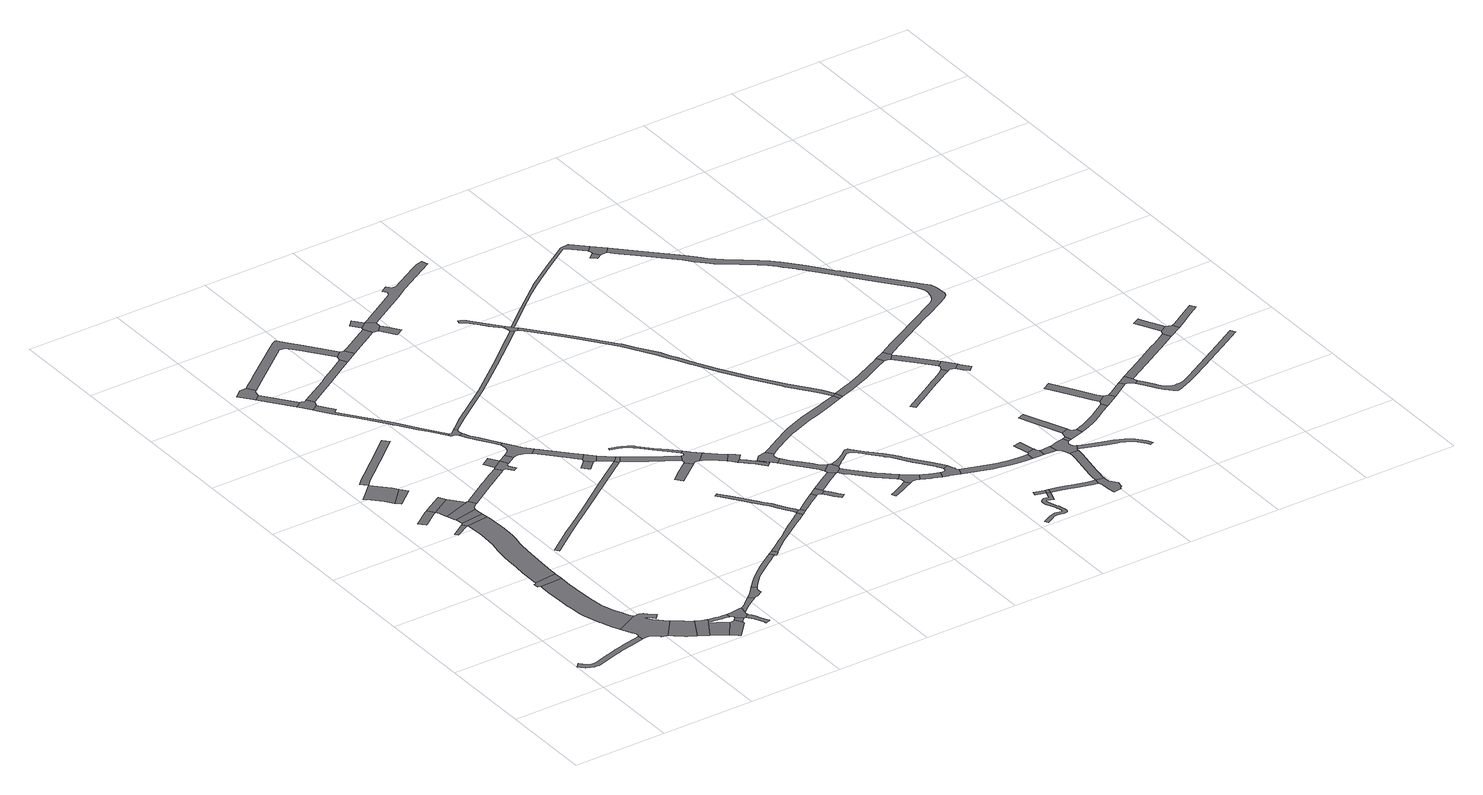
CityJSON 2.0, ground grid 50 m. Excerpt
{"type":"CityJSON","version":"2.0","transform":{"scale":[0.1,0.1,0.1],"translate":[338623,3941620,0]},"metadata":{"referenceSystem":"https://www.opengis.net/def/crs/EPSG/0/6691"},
"CityObjects":{
"road1":{"type":"Road","attributes":{"RoadStructureAttribute.sectionType":"1"},"geometry":[{"type":"MultiSurface","lod":"1","boundaries":[[[0,1,2,3,4,5,6,7,8,9,10,11,12,13,14,15,16,17,18,19,20,21,22,23,24,25,26,27,28,29,30]]]}]},
"road2":{"type":"Road","attributes":{"function":"3","RoadStructureAttribute.sectionType":"1"},"geometry":[{"type":"MultiSurface","lod":"1","boundaries":[[[31,32,33,34,35,36,37,38,39,40,41,42,43,44,45,46,47,48,49,50,51,52,53,54,55,56,57,58,59,60,61,62,63,64,65,66,67,68,69]]]}]},
"road3":{"type":"Road","geometry":[{"type":"MultiSurface","lod":"1","boundaries":[[[70,71,72,73,74,75,76,77,78,79,80,81,82,83,84,85,86,87,88,89,90,91,92,93,52,51,94,95,96,97,98,99,100,30,29,101,102,103,104,105,106,107,108,109,110,111]]]}]},
"road4":{"type":"Road","geometry":[{"type":"MultiSurface","lod":"1","boundaries":[[[112,113,114,115,116,117,118,119,120,121,31,69]]]}]},
"road5":{"type":"Road","attributes":{"function":"3","RoadStructureAttribute.sectionType":"1"},"geometry":[{"type":"MultiSurface","lod":"1","boundaries":[[[122,123,124,125,73,72,126,127,128,129,130,131]]]}]},
"road6":{"type":"Road","attributes":{"RoadStructureAttribute.sectionType":"1"},"geometry":[{"type":"MultiSurface","lod":"1","boundaries":[[[132,133,134,135,136,137,138]]]}]},
"road7":{"type":"Road","geometry":[{"type":"MultiSurface","lod":"1","boundaries":[[[139,140,141,142]]]}]},
"road8":{"type":"Road","attributes":{"function":"3","RoadStructureAttribute.sectionType":"1"},"geometry":[{"type":"MultiSurface","lod":"1","boundaries":[[[112,143,144,145,146,147,148,149,150,151,152,153,154,155,156,157,158,159,160,161,162,163,164,165,166,167,168,169,170,171,172,173,174,113]]]}]},
"road9":{"type":"Road","attributes":{"function":"3","RoadStructureAttribute.sectionType":"1"},"geometry":[{"type":"MultiSurface","lod":"1","boundaries":[[[175,176,177,178,179,180,181,182]]]}]},
"road10":{"type":"Road","geometry":[{"type":"MultiSurface","lod":"1","boundaries":[[[183,184,185,131,130,186,187,188,189,190]]]}]},
"road11":{"type":"Road","geometry":[{"type":"MultiSurface","lod":"1","boundaries":[[[178,191,192,179]]]}]},
"road12":{"type":"Road","attributes":{"function":"3","RoadStructureAttribute.sectionType":"1"},"geometry":[{"type":"MultiSurface","lod":"1","boundaries":[[[193,194,195,196,188,187,197,198,199,200,201]]]}]},
"road13":{"type":"Road","geometry":[{"type":"MultiSurface","lod":"1","boundaries":[[[202,203,132,138,204]]]}]},
"road14":{"type":"Road","geometry":[{"type":"MultiSurface","lod":"1","boundaries":[[[158,157,205,206,207,139,142]]]}]},
"road15":{"type":"Road","attributes":{"function":"3","RoadStructureAttribute.sectionType":"1"},"geometry":[{"type":"MultiSurface","lod":"1","boundaries":[[[208,206,205,209,210,211]]]}]},
"road16":{"type":"Road","geometry":[{"type":"MultiSurface","lod":"1","boundaries":[[[212,213,214,215,216,217,201,200,218,219,220,221,222,223]]]}]},
"road17":{"type":"Road","attributes":{"function":"3","RoadStructureAttribute.sectionType":"1"},"geometry":[{"type":"MultiSurface","lod":"1","boundaries":[[[224,225,226,227,228,204,138]]]}]},
"road18":{"type":"Road","attributes":{"RoadStructureAttribute.sectionType":"1"},"geometry":[{"type":"MultiSurface","lod":"1","boundaries":[[[229,230,231,232,233,234,190,189,235,236,237,238,239,240,241,242]]]}]},
"road19":{"type":"Road","geometry":[{"type":"MultiSurface","lod":"1","boundaries":[[[243,227,226,244,211,210,245,246,247,248,249]]]}]},
"road20":{"type":"Road","attributes":{"RoadStructureAttribute.sectionType":"1"},"geometry":[{"type":"MultiSurface","lod":"1","boundaries":[[[250,251,252,253,254,255,256,212,223]]]}]},
"road21":{"type":"Road","attributes":{"RoadStructureAttribute.sectionType":"1"},"geometry":[{"type":"MultiSurface","lod":"1","boundaries":[[[182,257,258,259,260,261,262,263,264,265,266,267]]]}]},
"road22":{"type":"Road","geometry":[{"type":"MultiSurface","lod":"1","boundaries":[[[268,269,270,271,229,242,272,273,253,252,274,275,276,277,278,279,280]]]}]},
"road23":{"type":"Road","attributes":{"RoadStructureAttribute.sectionType":"1"},"geometry":[{"type":"MultiSurface","lod":"1","boundaries":[[[281,282,283,284,285,286,276,275,287,288,289,290,291,292,293,294,295,296]]]}]},
"road24":{"type":"Road","geometry":[{"type":"MultiSurface","lod":"1","boundaries":[[[297,298,299,300,301,302,303,304]]]}]},
"road25":{"type":"Road","attributes":{"RoadStructureAttribute.sectionType":"1"},"geometry":[{"type":"MultiSurface","lod":"1","boundaries":[[[279,305,306,307,308,309,310,311,312,313,280]]]}]},
"road26":{"type":"Road","attributes":{"RoadStructureAttribute.sectionType":"1"},"geometry":[{"type":"MultiSurface","lod":"1","boundaries":[[[298,314,315,299]]]}]},
"road27":{"type":"Road","attributes":{"RoadStructureAttribute.sectionType":"1"},"geometry":[{"type":"MultiSurface","lod":"1","boundaries":[[[248,316,317,318,319,320,321,322,323,324,325,249]]]}]},
"road28":{"type":"Road","geometry":[{"type":"MultiSurface","lod":"1","boundaries":[[[326,327,328,329,330,331,332,315,314]]]}]},
"road29":{"type":"Road","geometry":[{"type":"MultiSurface","lod":"1","boundaries":[[[333,334,335,336,337,338,339,340,341,342,343,344,345,309,308]]]}]},
"road30":{"type":"Road","attributes":{"RoadStructureAttribute.sectionType":"1"},"geometry":[{"type":"MultiSurface","lod":"1","boundaries":[[[346,347,348,349,350,351,352,353,354,355,356,328,327,357,358,359,360,361,362,363,364,365,366]]]}]},
"road31":{"type":"Road","attributes":{"RoadStructureAttribute.sectionType":"1"},"geometry":[{"type":"MultiSurface","lod":"1","boundaries":[[[367,368,369,370,371,372,373,374,375,376,377,378]]]}]},
"road32":{"type":"Road","geometry":[{"type":"MultiSurface","lod":"1","boundaries":[[[379,380,381,382,383]]]}]},
"road33":{"type":"Road","geometry":[{"type":"MultiSurface","lod":"1","boundaries":[[[320,384,385,386,387,388,389,390,391,383,382,392,321]]]}]},
"road34":{"type":"Road","attributes":{"RoadStructureAttribute.sectionType":"1"},"geometry":[{"type":"MultiSurface","lod":"1","boundaries":[[[341,393,394,395,396,397,398,399,400,401,402,403,404,405,406,407,408,409,410,342]]]}]},
"road35":{"type":"Road","attributes":{"RoadStructureAttribute.sectionType":"1"},"geometry":[{"type":"MultiSurface","lod":"1","boundaries":[[[411,383,391,412,413]]]}]},
"road36":{"type":"Road","attributes":{"RoadStructureAttribute.sectionType":"1"},"geometry":[{"type":"MultiSurface","lod":"1","boundaries":[[[414,415,416,417,418,419,420,421,330,329]]]}]},
"road37":{"type":"Road","attributes":{"RoadStructureAttribute.sectionType":"1"},"geometry":[{"type":"MultiSurface","lod":"1","boundaries":[[[422,423,424,425,426,427,428,429,430,431,432,433,434,435,436,437,438,439,440,441,302,301]]]}]},
"road38":{"type":"Road","geometry":[{"type":"MultiSurface","lod":"1","boundaries":[[[442,443,444,445,446,447,448,449,450,451,452,453,346,366]]]}]},
"road39":{"type":"Road","attributes":{"RoadStructureAttribute.sectionType":"1"},"geometry":[{"type":"MultiSurface","lod":"1","boundaries":[[[454,455,456,457,458,459,460,461,462,463,464,447,446]]]}]},
"road40":{"type":"Road","geometry":[{"type":"MultiSurface","lod":"1","boundaries":[[[465,466,467,468,459,458,469,470,471,472,473,413,412,474,475,476,477,478,479,480]]]}]},
"road41":{"type":"Road","geometry":[{"type":"MultiSurface","lod":"1","boundaries":[[[400,481,482,483,484,485,486,487,488,489,401]]]}]},
"road42":{"type":"Road","attributes":{"RoadStructureAttribute.sectionType":"1"},"geometry":[{"type":"MultiSurface","lod":"1","boundaries":[[[490,491,492,493,494,495,496,497,465,480]]]}]},
"road43":{"type":"Road","geometry":[{"type":"MultiSurface","lod":"1","boundaries":[[[498,499,500,501,502]]]}]},
"road44":{"type":"Road","geometry":[{"type":"MultiSurface","lod":"1","boundaries":[[[503,430,429,418,417,504,505]]]}]},
"road45":{"type":"Road","geometry":[{"type":"MultiSurface","lod":"1","boundaries":[[[501,506,507,508,509,494,493,510,502]]]}]},
"road46":{"type":"Road","attributes":{"RoadStructureAttribute.sectionType":"1"},"geometry":[{"type":"MultiSurface","lod":"1","boundaries":[[[509,508,367,511]]]}]},
"road47":{"type":"Road","attributes":{"RoadStructureAttribute.sectionType":"1"},"geometry":[{"type":"MultiSurface","lod":"1","boundaries":[[[512,513,514,515,516,517,518,519,520,488,487,521,522,523,524,525,526,527,528,529,530]]]}]},
"road48":{"type":"Road","geometry":[{"type":"MultiSurface","lod":"1","boundaries":[[[511,367,378,531,532]]]}]},
"road49":{"type":"Road","attributes":{"RoadStructureAttribute.sectionType":"1"},"geometry":[{"type":"MultiSurface","lod":"1","boundaries":[[[533,534,505,504,535,536]]]}]},
"road50":{"type":"Road","attributes":{"RoadStructureAttribute.sectionType":"1"},"geometry":[{"type":"MultiSurface","lod":"1","boundaries":[[[531,537,538,539,540,541,542,543,544,545,532]]]}]},
"road51":{"type":"Road","attributes":{"RoadStructureAttribute.sectionType":"1"},"geometry":[{"type":"MultiSurface","lod":"1","boundaries":[[[546,547,548,549,550,551,552,553,554,555,556,557,558,559,560,561,562,563,564,565]]]}]},
"road52":{"type":"Road","attributes":{"RoadStructureAttribute.sectionType":"1"},"geometry":[{"type":"MultiSurface","lod":"1","boundaries":[[[566,567,568,569,570,571]]]}]},
"road53":{"type":"Road","attributes":{"RoadStructureAttribute.sectionType":"1"},"geometry":[{"type":"MultiSurface","lod":"1","boundaries":[[[572,573,574,575,576,577,578,579,580,581,582,583,584,585,586,587,588,589,590]]]}]},
"road54":{"type":"Road","attributes":{"RoadStructureAttribute.sectionType":"1"},"geometry":[{"type":"MultiSurface","lod":"1","boundaries":[[[591,592,593,594,595,596,597,598,599,600,601,602,603,604,605,606,607,608,609,451,450]]]}]},
"road55":{"type":"Road","geometry":[{"type":"MultiSurface","lod":"1","boundaries":[[[564,610,530,529,611,612,613,565]]]}]},
"road56":{"type":"Road","geometry":[{"type":"MultiSurface","lod":"1","boundaries":[[[614,615,616,617]]]}]},
"road57":{"type":"Road","geometry":[{"type":"MultiSurface","lod":"1","boundaries":[[[618,619,620,614,617,533,536]]]}]},
"road58":{"type":"Road","geometry":[{"type":"MultiSurface","lod":"1","boundaries":[[[618,621,622,623,624,625,619]]]}]},
"road59":{"type":"Road","geometry":[{"type":"MultiSurface","lod":"1","boundaries":[[[626,627,628,542,541,629,630,571,570,631,632,633,634,635,572,590]]]}]},
"road60":{"type":"Road","attributes":{"RoadStructureAttribute.sectionType":"1"},"geometry":[{"type":"MultiSurface","lod":"1","boundaries":[[[636,637,638,639,640,641,642,643,644,612,611]]]}]},
"road61":{"type":"Road","attributes":{"RoadStructureAttribute.sectionType":"1"},"geometry":[{"type":"MultiSurface","lod":"1","boundaries":[[[645,646,647,634,633,648,649,650]]]}]},
"road62":{"type":"Road","geometry":[{"type":"MultiSurface","lod":"1","boundaries":[[[651,652,653,645,650,654,655,656,657,658,659]]]}]},
"road63":{"type":"Road","geometry":[{"type":"MultiSurface","lod":"1","boundaries":[[[660,661,641,640,662,663,664,665,666,667]]]}]},
"road64":{"type":"Road","attributes":{"RoadStructureAttribute.sectionType":"1"},"geometry":[{"type":"MultiSurface","lod":"1","boundaries":[[[657,668,669,670,671,672,673,674,675,676,677,678,679,680,681,682,658]]]}]},
"road65":{"type":"Road","geometry":[{"type":"MultiSurface","lod":"1","boundaries":[[[683,684,685,686,687,688,689,666,665]]]}]},
"road66":{"type":"Road","geometry":[{"type":"MultiSurface","lod":"1","boundaries":[[[690,691,692,693,694,695,696,697,698,699,700,701,702]]]}]},
"road67":{"type":"Road","attributes":{"RoadStructureAttribute.sectionType":"1"},"geometry":[{"type":"MultiSurface","lod":"1","boundaries":[[[703,704,705,706,707,708,709,710,660,667]]]}]},
"road68":{"type":"Road","attributes":{"RoadStructureAttribute.sectionType":"1"},"geometry":[{"type":"MultiSurface","lod":"1","boundaries":[[[711,712,713,714,715,716,717,718,719,614,620,720,721,722,723]]]}]},
"road69":{"type":"Road","attributes":{"RoadStructureAttribute.sectionType":"1"},"geometry":[{"type":"MultiSurface","lod":"1","boundaries":[[[694,724,725,726,727,728,729,730,731,732,733,734,735,695]]]}]},
"road70":{"type":"Road","attributes":{"RoadStructureAttribute.sectionType":"1"},"geometry":[{"type":"MultiSurface","lod":"1","boundaries":[[[736,737,738,739,740,741,742,743,744,745,746]]]}]},
"road71":{"type":"Road","geometry":[{"type":"MultiSurface","lod":"1","boundaries":[[[747,748,749,750,751,752,729,728,753,707,706]]]}]},
"road72":{"type":"Road","geometry":[{"type":"MultiSurface","lod":"1","boundaries":[[[754,755,756,757,758,746,745,759,760,601,600,761,762,763]]]}]},
"road73":{"type":"Road","geometry":[{"type":"MultiSurface","lod":"1","boundaries":[[[764,765,766,767,768,769,770,771]]]}]},
"road74":{"type":"Road","attributes":{"RoadStructureAttribute.sectionType":"1"},"geometry":[{"type":"MultiSurface","lod":"1","boundaries":[[[748,772,773,774,775,776,777,778,779,780,781,782,783,784,785,786,787,788,749]]]}]},
"road75":{"type":"Road","geometry":[{"type":"MultiSurface","lod":"1","boundaries":[[[770,789,790,791,792,793,794,795,796,797,798,799,781,780,800,801,802,771]]]}]},
"road76":{"type":"Road","attributes":{"RoadStructureAttribute.sectionType":"1"},"geometry":[{"type":"MultiSurface","lod":"1","boundaries":[[[803,804,805,806,807,808,809,810,811,812,813,814,815,816,817,818,819,820,821,822,823,824,825,826,827,828,829,830,831,832,833,834,835,836,837,838,839,840,841,842,843,844,845,846,847,848,849,850,851,852,853,854,855,856,857,858,859,860,752,751]]]}]},
"road77":{"type":"Road","attributes":{"RoadStructureAttribute.sectionType":"1"},"geometry":[{"type":"MultiSurface","lod":"1","boundaries":[[[701,861,862,863,864,865,866,867,868,869,870,871,872,873,874,875,876,877,878,879,880,881,882,883,702]]]}]},
"road78":{"type":"Road","attributes":{"RoadStructureAttribute.sectionType":"1"},"geometry":[{"type":"MultiSurface","lod":"1","boundaries":[[[884,885,886,796,795,887,888,889,890,891,892]]]}]},
"road79":{"type":"Road","attributes":{"RoadStructureAttribute.sectionType":"1"},"geometry":[{"type":"MultiSurface","lod":"1","boundaries":[[[762,893,894,895,896,897,898,899,900,901,902,903,904,905,906,907,908,909,910,873,911,912,913,914,915,916,917,918,919,920,921,922,923,924,925,926,927,928,929,930,931,932,933,763]]]}]},
"road80":{"type":"Road","geometry":[{"type":"MultiSurface","lod":"1","boundaries":[[[891,934,935,936,937,938,939,940,941,942,943,944,832,831,945,946,947,948,949,892]]]}]},
"road81":{"type":"Road","attributes":{"RoadStructureAttribute.sectionType":"1"},"geometry":[{"type":"MultiSurface","lod":"1","boundaries":[[[950,951,952,953,954,955,956,957,958,959,960,961,962,963,964,965,966,967,968,969,970,971,972,973,974,975,976,977,978,979,980,981,982,983,984,985,986,987,988,989,990,991,992,993,994,995,996,997,998,999,1000,1001,1002,1003,1004,1005,1006,1007]]]}]},
"road82":{"type":"Road","geometry":[{"type":"MultiSurface","lod":"1","boundaries":[[[1008,1009,1010,1011,950]]]}]},
"road83":{"type":"Road","attributes":{"RoadStructureAttribute.sectionType":"1"},"geometry":[{"type":"MultiSurface","lod":"1","boundaries":[[[1012,1013,1014,1015,1016,1017,756,755,1018,1019,1020,1021,1022,1023,1024,1025,1026]]]}]},
"road84":{"type":"Road","geometry":[{"type":"MultiSurface","lod":"1","boundaries":[[[1007,1027,1008,950]]]}]},
"road85":{"type":"Road","attributes":{"RoadStructureAttribute.sectionType":"1"},"geometry":[{"type":"MultiSurface","lod":"1","boundaries":[[[1028,1029,1030,1031,1032,1033,1034,937,936,1035,1036,1037,1038,1039,1040,1041]]]}]},
"road86":{"type":"Road","geometry":[{"type":"MultiSurface","lod":"1","boundaries":[[[872,1042,911,873]]]}]},
"road87":{"type":"Road","attributes":{"RoadStructureAttribute.sectionType":"1"},"geometry":[{"type":"MultiSurface","lod":"1","boundaries":[[[1043,1044,1045,1046,1047,1027,1007,1048,1049,1050,1051,1052]]]}]},
"road88":{"type":"Road","geometry":[{"type":"MultiSurface","lod":"1","boundaries":[[[1053,1054,1055,1056,1057,1058,1059,1060,1061,1062,1028,1041]]]}]},
"road89":{"type":"Road","geometry":[{"type":"MultiSurface","lod":"1","boundaries":[[[1063,1064,1065,1066,1067,1068,1069,1043,1052,1070,1071,1072,1073,1074,1075,1076]]]}]},
"road90":{"type":"Road","geometry":[{"type":"MultiSurface","lod":"1","boundaries":[[[1059,1077,1078,1079,1080,1060]]]}]},
"road91":{"type":"Road","attributes":{"RoadStructureAttribute.sectionType":"1"},"geometry":[{"type":"MultiSurface","lod":"1","boundaries":[[[1081,1082,1083,1084,1085,1086,1087,911,1042,1088,1089,1090,1091,1092,1093,1094]]]}]},
"road92":{"type":"Road","attributes":{"RoadStructureAttribute.sectionType":"1"},"geometry":[{"type":"MultiSurface","lod":"1","boundaries":[[[1095,1055,1054,1096,1097,1098,1099]]]}]},
"road93":{"type":"Road","attributes":{"RoadStructureAttribute.sectionType":"1"},"geometry":[{"type":"MultiSurface","lod":"1","boundaries":[[[1100,1101,1102,1103,1104,1105,1106,1107,1108,1109,1110,1043,1069]]]}]},
"road94":{"type":"Road","geometry":[{"type":"MultiSurface","lod":"1","boundaries":[[[1111,1112,1113,1114]]]}]},
"road95":{"type":"Road","geometry":[{"type":"MultiSurface","lod":"1","boundaries":[[[1115,1116,1117,1118,1099,1098,1119,1120,1121,1106,1105,1122,1123,1124,1125,1126,1127,1128,1129,1130,1131,1132,1133]]]}]},
"road96":{"type":"Road","geometry":[{"type":"MultiSurface","lod":"1","boundaries":[[[1026,1025,1134,1111,1114,1135,1136]]]}]},
"road97":{"type":"Road","attributes":{"RoadStructureAttribute.sectionType":"1"},"geometry":[{"type":"MultiSurface","lod":"1","boundaries":[[[1137,1138,1139,1140,1141,1142,1143,1144,1145,1146,1147,1148,1149,1150,1151,1152,1153,1154,1155]]]}]},
"road98":{"type":"Road","attributes":{"RoadStructureAttribute.sectionType":"1"},"geometry":[{"type":"MultiSurface","lod":"1","boundaries":[[[1156,1157,1115,1133]]]}]},
"road99":{"type":"Road","geometry":[{"type":"MultiSurface","lod":"1","boundaries":[[[1158,1159,1160,1161,1162,1163,1164,1165,1081,1094]]]}]},
"road100":{"type":"Road","attributes":{"RoadStructureAttribute.sectionType":"1"},"geometry":[{"type":"MultiSurface","lod":"1","boundaries":[[[1166,1167,1168,1169,1170,1171]]]}]},
"road101":{"type":"Road","geometry":[{"type":"MultiSurface","lod":"1","boundaries":[[[1156,1172,1173,1174,1171,1170,1157]]]}]},
"road102":{"type":"Road","attributes":{"RoadStructureAttribute.sectionType":"1"},"geometry":[{"type":"MultiSurface","lod":"1","boundaries":[[[1175,1176,1177,1178,1179,1180,1181,1182,1183,1184,1185,1186,1187,1188,1189,1190,1191,1192,1193,1194,1195,1196,1197,1198,1199,1200,1201,1202,1125,1124]]]}]},
"road103":{"type":"Road","attributes":{"RoadStructureAttribute.sectionType":"1"},"geometry":[{"type":"MultiSurface","lod":"1","boundaries":[[[1161,1203,1204,1205,1206,1207,1208,1162]]]}]},
"road104":{"type":"Road","geometry":[{"type":"MultiSurface","lod":"1","boundaries":[[[1205,1209,1210,1137,1155,1211,1212,1213,1214,1215,1216,1206]]]}]},
"road105":{"type":"Road","geometry":[{"type":"MultiSurface","lod":"1","boundaries":[[[1214,1217,1218,1219,1220,1215]]]}]},
"road106":{"type":"Road","attributes":{"RoadStructureAttribute.sectionType":"1"},"geometry":[{"type":"MultiSurface","lod":"1","boundaries":[[[1221,1222,1223,1224,1225,1226,1227,1173,1172,1228,1229,1230,1231,1232,1233,1234,1235,1236,1237]]]}]},
"road107":{"type":"Road","attributes":{"RoadStructureAttribute.sectionType":"1"},"geometry":[{"type":"MultiSurface","lod":"1","boundaries":[[[1135,1238,1239,1240,1241,1242,1243,1244,1245,1246,1247,1248,1249,1250,1251,1252,1253,1254,1255,1256,1257,1258,1259,1260,1261,1262,1263,1264,1265,1266,1267,1268,1269,1270,1271,1165,1164,1272,1273,1274,1275,1276,1277,1278,1279,1280,1281,1282,1283,1284,1285,1286,1287,1288,1289,1290,1291,1292,1293,1294,1295,1296,1297,1298,1299,1300,1301,1302,1303,1304,1305,1306,1307,1136]]]}]},
"road108":{"type":"Road","attributes":{"RoadStructureAttribute.sectionType":"1"},"geometry":[{"type":"MultiSurface","lod":"1","boundaries":[[[1308,1309,1310,1311,1312,1313,1314,1315]]]}]},
"road109":{"type":"Road","geometry":[{"type":"MultiSurface","lod":"1","boundaries":[[[1237,1236,1316,1317,1308,1315]]]}]},
"road110":{"type":"Road","attributes":{"RoadStructureAttribute.sectionType":"1"},"geometry":[{"type":"MultiSurface","lod":"1","boundaries":[[[1316,1318,1319,1320,1321,1317]]]}]},
"road111":{"type":"Road","geometry":[{"type":"MultiSurface","lod":"1","boundaries":[[[1322,1323,1324,1320,1319,1325,1326,1327,1328,1329,1330,1331,1332,1333,1334]]]}]},
"road112":{"type":"Road","attributes":{"RoadStructureAttribute.sectionType":"1"},"geometry":[{"type":"MultiSurface","lod":"1","boundaries":[[[1335,1336,1337,1338,1339,1340,1341,1342,1322,1334]]]}]},
"road113":{"type":"Road","attributes":{"RoadStructureAttribute.sectionType":"1"},"geometry":[{"type":"MultiSurface","lod":"1","boundaries":[[[1343,1344,1345,1346,1347,1348,1349,1350,1351,1352,1353,1354,1355,1356,1357,1358,1359,1360,1361,1362,1363,1364,1365,1366,1367,1368,1369,1370,1371,1372,1373,1374,1375,1376,1377,1378,1379,1380,1381,1382,1331,1330]]]}]},
"road114":{"type":"Road","geometry":[{"type":"MultiSurface","lod":"1","boundaries":[[[1383,1384,1385,1386,1387,1388]]]}]},
"road115":{"type":"Road","geometry":[{"type":"MultiSurface","lod":"1","boundaries":[[[1388,1387,1339,1338,1389,1390]]]}]},
"road116":{"type":"Road","attributes":{"RoadStructureAttribute.sectionType":"1"},"geometry":[{"type":"MultiSurface","lod":"1","boundaries":[[[1389,1391,1392,1393,1394,1395,1396,1397,1390]]]}]}
},
"vertices":[
[374,272,0],[316,260,0],[254,246,0],[235,241,0],[215,235,0],[161,219,0],[122,207,0],[107,202,0],[96,200,0],[88,200,0],[78,201,0],[64,205,0],[53,212,0],[40,226,0],[26,239,0],[5,218,0],[18,205,0],[33,189,0],[52,177,0],[73,171,0],[86,170,0],[99,170,0],[114,173,0],[130,178,0],[223,206,0],[243,212,0],[262,217,0],[323,230,0],[380,242,0],[399,247,0],[394,277,0],
[273,901,0],[272,886,0],[271,841,0],[272,791,0],[273,762,0],[273,750,0],[275,705,0],[275,703,0],[278,659,0],[281,624,0],[285,598,0],[290,572,0],[297,545,0],[305,516,0],[316,484,0],[321,473,0],[326,459,0],[331,448,0],[346,411,0],[358,384,0],[361,378,0],[480,438,0],[473,447,0],[460,470,0],[448,498,0],[437,524,0],[427,550,0],[419,575,0],[412,597,0],[410,605,0],[408,618,0],[404,640,0],[403,654,0],[401,667,0],[398,711,0],[395,754,0],[393,793,0],[392,843,0],[392,905,0],
[504,206,0],[508,208,0],[513,206,0],[594,308,0],[571,327,0],[553,344,0],[531,366,0],[519,385,0],[514,393,0],[513,396,0],[515,398,0],[519,397,0],[527,389,0],[543,374,0],[554,363,0],[577,387,0],[561,403,0],[544,419,0],[528,432,0],[522,435,0],[511,438,0],[503,439,0],[497,439,0],[487,438,0],[377,346,0],[389,322,0],[400,301,0],[401,295,0],[401,289,0],[400,285,0],[398,281,0],[406,249,0],[419,251,0],[426,251,0],[435,250,0],[444,247,0],[452,243,0],[467,233,0],[476,226,0],[481,221,0],[481,216,0],[480,215,0],
[392,957,0],[270,942,0],[269,940,0],[266,936,0],[256,934,0],[258,909,0],[265,908,0],[268,907,0],[270,906,0],[273,904,0],
[671,251,0],[647,268,0],[646,269,0],[626,283,0],[534,185,0],[575,153,0],[585,147,0],[615,128,0],[623,123,0],[688,240,0],
[214,1761,0],[200,1751,0],[113,1689,0],[143,1656,0],[148,1660,0],[212,1708,0],[239,1727,0],
[279,1564,0],[203,1514,0],[216,1499,0],[294,1540,0],
[392,970,0],[392,973,0],[393,1048,0],[399,1166,0],[401,1208,0],[406,1256,0],[410,1281,0],[412,1294,0],[418,1321,0],[422,1353,0],[425,1405,0],[425,1443,0],[424,1452,0],[419,1541,0],[417,1554,0],[296,1540,0],[299,1534,0],[304,1449,0],[303,1412,0],[302,1393,0],[302,1389,0],[300,1361,0],[298,1337,0],[293,1311,0],[288,1282,0],[286,1271,0],[281,1218,0],[278,1172,0],[275,1105,0],[272,1052,0],[271,982,0],[271,975,0],
[30,2014,0],[56,1989,0],[99,1940,0],[129,1901,0],[217,1993,0],[196,2020,0],[149,2072,0],[121,2103,0],
[720,225,0],[708,230,0],[704,231,0],[665,100,0],[675,94,0],[733,190,0],[740,196,0],[746,218,0],
[153,1877,0],[246,1954,0],
[814,141,0],[800,149,0],[798,150,0],[769,168,0],[712,72,0],[738,56,0],[742,53,0],[752,45,0],[819,138,0],
[327,1829,0],[223,1767,0],[348,1793,0],
[413,1588,0],[289,1575,0],[286,1569,0],
[289,1580,0],[411,1608,0],[409,1642,0],[281,1614,0],
[847,141,0],[843,138,0],[841,137,0],[836,135,0],[833,135,0],[827,136,0],[764,37,0],[786,18,0],[796,10,0],[871,96,0],[869,102,0],[870,107,0],
[250,1706,0],[262,1675,0],[264,1668,0],[410,1718,0],[358,1778,0],
[847,205,0],[821,206,0],[805,207,0],[804,207,0],[788,210,0],[760,215,0],[755,192,0],[772,189,0],[784,187,0],[802,184,0],[807,184,0],[820,183,0],[832,182,0],[846,178,0],
[414,1717,0],[279,1625,0],[412,1653,0],[418,1663,0],[438,1678,0],[445,1683,0],[422,1718,0],
[875,112,0],[877,115,0],[896,132,0],[862,161,0],[860,157,0],[856,151,0],[847,142,0],
[147,2131,0],[247,2215,0],[281,2244,0],[425,2366,0],[398,2397,0],[357,2362,0],[258,2277,0],[221,2245,0],[206,2233,0],[119,2160,0],[90,2131,0],
[925,212,0],[900,208,0],[889,207,0],[871,205,0],[855,173,0],[862,166,0],[901,132,0],[905,131,0],[927,152,0],[926,158,0],[926,165,0],[929,170,0],[936,214,0],
[981,48,0],[975,60,0],[963,86,0],[949,115,0],[940,131,0],[930,147,0],[909,128,0],[909,127,0],[914,121,0],[931,95,0],[946,62,0],[953,46,0],[953,44,0],[955,40,0],[955,35,0],[982,47,0],
[101,3049,0],[117,3028,0],[150,3053,0],[155,3086,0],[169,3097,0],[138,3136,0],[103,3137,0],[59,3100,0],
[962,198,0],[974,206,0],[983,214,0],[1037,250,0],[1012,271,0],[969,231,0],[961,224,0],[953,220,0],[945,216,0],
[241,2867,0],[275,2892,0],
[591,1777,0],[599,1782,0],[659,1818,0],[694,1841,0],[713,1853,0],[689,1888,0],[608,1837,0],[600,1833,0],[575,1817,0],[568,1813,0],
[258,2842,0],[286,2801,0],[321,2825,0],[334,2856,0],[312,2892,0],[300,2885,0],[283,2890,0],
[1051,258,0],[1057,258,0],[1061,257,0],[1093,278,0],[1089,287,0],[1090,297,0],[1090,299,0],[1093,308,0],[1100,320,0],[1080,338,0],[1069,326,0],[1063,320,0],[1041,297,0],
[692,2264,0],[648,2327,0],[612,2380,0],[540,2485,0],[516,2517,0],[439,2624,0],[362,2721,0],[359,2727,0],[361,2731,0],[378,2743,0],[334,2805,0],[299,2782,0],[341,2719,0],[424,2613,0],[431,2604,0],[508,2498,0],[519,2482,0],[525,2474,0],[595,2375,0],[623,2336,0],[679,2256,0],
[1186,1621,0],[1013,1497,0],[840,1373,0],[705,1277,0],[652,1239,0],[511,1134,0],[525,1113,0],[667,1219,0],[747,1277,0],[851,1351,0],[1043,1488,0],[1200,1601,0],
[733,1951,0],[716,1981,0],[666,1949,0],[698,1898,0],[749,1930,0],
[720,1856,0],[730,1858,0],[747,1834,0],[756,1821,0],[779,1833,0],[755,1871,0],[757,1882,0],[772,1890,0],[699,1896,0],
[1107,330,0],[1124,349,0],[1166,392,0],[1234,443,0],[1258,462,0],[1301,491,0],[1303,492,0],[1330,510,0],[1316,531,0],[1289,513,0],[1273,502,0],[1241,480,0],[1220,466,0],[1193,445,0],[1166,423,0],[1140,401,0],[1109,371,0],[1090,349,0],
[759,1937,0],[822,1920,0],[795,1957,0],
[487,2948,0],[530,2976,0],[611,3027,0],[665,3062,0],[643,3097,0],[561,3045,0],[499,3006,0],[465,2984,0],
[232,3147,0],[282,3187,0],[460,3329,0],[494,3327,0],[536,3272,0],[580,3215,0],[633,3147,0],[649,3125,0],[685,3156,0],[617,3244,0],[567,3310,0],[538,3348,0],[494,3404,0],[491,3406,0],[488,3406,0],[468,3395,0],[438,3373,0],[240,3217,0],[195,3181,0],[171,3163,0],
[685,2248,0],[693,2241,0],[700,2239,0],[708,2241,0],[720,2225,0],[744,2234,0],[740,2250,0],[740,2263,0],[742,2269,0],[730,2283,0],[703,2261,0],[697,2261,0],
[743,2184,0],[767,2147,0],[816,2073,0],[826,2057,0],[833,2046,0],[850,2057,0],[832,2084,0],[831,2087,0],[783,2159,0],[761,2194,0],[749,2223,0],
[943,1927,0],[904,1972,0],[869,2028,0],[862,2038,0],[839,2017,0],[838,2005,0],[834,1993,0],[827,1984,0],[822,1977,0],[835,1924,0],[849,1925,0],[864,1923,0],[875,1920,0],[889,1915,0],[899,1908,0],[910,1899,0],
[1335,510,0],[1338,509,0],[1341,507,0],[1357,516,0],[1356,520,0],[1357,523,0],[1359,526,0],[1342,549,0],[1328,539,0],
[929,1881,0],[1024,1776,0],[1048,1752,0],[1074,1723,0],[1105,1754,0],[1086,1773,0],[1055,1805,0],[958,1910,0],
[1026,1662,0],[1050,1638,0],[1058,1630,0],[1102,1674,0],[1071,1706,0],
[690,3151,0],[734,3105,0],[707,3150,0],
[1105,1676,0],[1112,1675,0],[1120,1675,0],[1147,1711,0],[1074,1713,0],
[1216,1651,0],
[1610,744,0],[1591,730,0],[1566,713,0],[1532,690,0],[1471,641,0],[1456,629,0],[1445,622,0],[1422,606,0],[1390,583,0],[1406,564,0],[1438,588,0],[1465,607,0],[1468,609,0],[1550,666,0],[1583,688,0],[1608,705,0],[1627,719,0],[1648,733,0],[1630,758,0],
[1207,1606,0],[1231,1641,0],
[888,3257,0],[733,3165,0],[884,3193,0],[910,3208,0],
[1281,1556,0],[1297,1545,0],[1321,1530,0],[1383,1490,0],[1452,1449,0],[1473,1486,0],[1405,1525,0],[1320,1580,0],[1301,1593,0],
[1643,791,0],[1620,825,0],[1599,861,0],[1580,894,0],[1557,925,0],[1544,943,0],[1466,1049,0],[1420,1111,0],[1419,1113,0],[1401,1100,0],[1401,1099,0],[1449,1036,0],[1526,931,0],[1542,908,0],[1560,881,0],[1580,849,0],[1603,810,0],[1623,778,0],[1631,764,0],[1652,776,0],
[1391,1380,0],[1329,1330,0],[1357,1294,0],[1443,1363,0],[1480,1393,0],[1448,1425,0],
[1501,1518,0],[1455,1565,0],[1405,1615,0],[1346,1676,0],[1341,1682,0],[1318,1701,0],[1291,1714,0],[1272,1721,0],[1246,1728,0],[1232,1732,0],[1228,1717,0],[1267,1706,0],[1285,1699,0],[1310,1687,0],[1330,1670,0],[1339,1662,0],[1394,1604,0],[1444,1554,0],[1489,1506,0],
[764,2286,0],[821,2332,0],[1003,2462,0],[1039,2490,0],[1095,2533,0],[1226,2641,0],[1358,2752,0],[1364,2757,0],[1449,2829,0],[1461,2839,0],[1445,2852,0],[1345,2767,0],[1342,2765,0],[1213,2656,0],[1083,2549,0],[1024,2503,0],[991,2478,0],[809,2348,0],[743,2294,0],
[1632,761,0],[1677,754,0],[1662,776,0],[1657,774,0],
[927,3299,0],[886,3353,0],[856,3320,0],[890,3273,0],
[940,3207,0],[970,3241,0],[972,3272,0],
[942,3203,0],[989,3136,0],[995,3129,0],[1034,3150,0],[990,3212,0],
[1492,1496,0],[1490,1486,0],[1485,1484,0],[1455,1436,0],[1453,1432,0],[1490,1401,0],[1502,1403,0],[1518,1400,0],[1569,1449,0],[1529,1490,0],
[1694,765,0],[1731,792,0],[1740,798,0],[1768,817,0],[1795,836,0],[1780,862,0],[1751,842,0],[1738,833,0],[1714,815,0],
[1661,1371,0],[1621,1401,0],[1573,1445,0],[1531,1394,0],[1565,1375,0],[1627,1326,0],
[1700,1340,0],[1688,1350,0],[1683,1355,0],[1642,1309,0],[1651,1298,0],[1654,1293,0],[1659,1288,0],[1679,1306,0],[1705,1335,0],
[1822,889,0],[1795,872,0],[1805,839,0],[1811,839,0],[1817,837,0],[1823,833,0],[1848,847,0],[1844,854,0],
[1663,1284,0],[1680,1266,0],[1680,1265,0],[1696,1250,0],[1708,1238,0],[1728,1216,0],[1758,1179,0],[1777,1197,0],[1747,1234,0],[1718,1265,0],[1715,1268,0],[1704,1279,0],[1703,1280,0],[1701,1282,0],[1682,1301,0],
[1839,809,0],[1859,781,0],[1883,751,0],[1906,768,0],[1886,792,0],[1867,820,0],[1850,843,0],
[1771,1278,0],[1742,1248,0],[1750,1240,0],[1783,1207,0],[1808,1177,0],[1839,1202,0],[1833,1213,0],[1830,1225,0],[1829,1234,0],[1831,1240,0],[1834,1246,0],[1841,1252,0],[1814,1284,0],
[1865,869,0],[1917,905,0],[1968,937,0],[1982,946,0],[1951,975,0],[1944,969,0],[1895,938,0],[1843,902,0],
[1423,3590,0],[1382,3568,0],[1232,3483,0],[1208,3486,0],[1191,3508,0],[1155,3486,0],[1170,3461,0],[1162,3441,0],[948,3312,0],[1186,3400,0],[1254,3442,0],[1468,3564,0],[1458,3600,0],
[1837,1140,0],[1909,1052,0],[1937,1015,0],[1945,1002,0],[1951,993,0],[1995,1031,0],[1981,1035,0],[1970,1042,0],[1959,1051,0],[1940,1078,0],[1906,1119,0],[1868,1165,0],
[1369,3000,0],[1330,3047,0],[1309,3063,0],[1297,3068,0],[1290,3049,0],[1299,3045,0],[1316,3032,0],[1354,2987,0],[1388,2946,0],[1437,2892,0],[1451,2902,0],
[1986,947,0],[1990,946,0],[2020,972,0],[2022,980,0],[2027,988,0],[2009,1028,0],[1953,982,0],
[1479,2865,0],[1478,2869,0],[1472,2882,0],[1469,2882,0],[1462,2890,0],[1442,2881,0],[1444,2872,0],[1469,2840,0],[1476,2839,0],[1491,2854,0],
[2166,680,0],[2118,653,0],[2088,640,0],[2099,617,0],[2152,642,0],[2187,658,0],[2219,675,0],[2200,700,0],
[2011,920,0],[2035,893,0],[2096,828,0],[2108,815,0],[2138,787,0],[2142,784,0],[2163,764,0],[2189,742,0],[2194,738,0],[2220,768,0],[2214,773,0],[2190,794,0],[2169,813,0],[2165,817,0],[2137,843,0],[2065,920,0],[2041,947,0],
[2224,677,0],[2237,683,0],[2247,683,0],[2253,683,0],[2262,682,0],[2272,678,0],[2273,678,0],[2294,712,0],[2270,728,0],[2255,739,0],[2244,748,0],[2201,727,0],[2203,717,0],[2203,709,0],
[2039,998,0],[2048,1005,0],[2050,1006,0],[2061,1016,0],[2079,1028,0],[2102,1046,0],[2119,1058,0],[2126,1060,0],[2133,1061,0],[2139,1059,0],[2144,1058,0],[2146,1056,0],[2150,1054,0],[2159,1046,0],[2185,1018,0],[2213,984,0],[2250,941,0],[2254,936,0],[2264,926,0],[2273,913,0],[2291,885,0],[2334,821,0],[2352,796,0],[2369,773,0],[2385,751,0],[2401,727,0],[2404,722,0],[2417,703,0],[2422,694,0],[2450,705,0],[2443,718,0],[2431,736,0],[2428,740,0],[2409,766,0],[2390,790,0],[2372,812,0],[2354,835,0],[2318,890,0],[2315,894,0],[2293,928,0],[2283,942,0],[2273,953,0],[2262,964,0],[2230,999,0],[2200,1032,0],[2157,1082,0],[2149,1090,0],[2142,1092,0],[2136,1092,0],[2132,1091,0],[2118,1082,0],[2108,1074,0],[2092,1062,0],[2068,1048,0],[2049,1038,0],[2028,1030,0],[2020,1027,0],[2019,1027,0],
[1853,1260,0],[1859,1263,0],[1860,1264,0],[1897,1286,0],[1955,1319,0],[2017,1353,0],[2042,1361,0],[2145,1401,0],[2202,1420,0],[2284,1447,0],[2367,1479,0],[2377,1482,0],[2362,1520,0],[2323,1507,0],[2272,1491,0],[2185,1465,0],[2127,1444,0],[2022,1400,0],[2000,1390,0],[1992,1385,0],[1880,1323,0],[1845,1302,0],[1843,1301,0],
[2344,689,0],[2337,691,0],[2310,703,0],[2293,667,0],[2299,665,0],[2322,654,0],[2332,651,0],[2375,635,0],[2388,673,0],
[1486,2832,0],[1501,2816,0],[1576,2727,0],[1627,2663,0],[1664,2616,0],[1795,2448,0],[1894,2283,0],[1914,2242,0],[1923,2222,0],[1934,2202,0],[1974,2127,0],[1986,2106,0],[2050,1987,0],[2129,1858,0],[2215,1726,0],[2223,1713,0],[2294,1620,0],[2326,1576,0],[2383,1531,0],[2348,1591,0],[2315,1636,0],[2244,1728,0],[2151,1871,0],[2072,2001,0],[2055,2031,0],[2007,2118,0],[1981,2167,0],[1957,2213,0],[1937,2253,0],[1919,2288,0],[1916,2295,0],[1903,2316,0],[1869,2369,0],[1847,2400,0],[1810,2461,0],[1796,2479,0],[1680,2627,0],[1662,2650,0],[1592,2740,0],[1560,2777,0],[1508,2837,0],
[2403,626,0],[2408,625,0],[2460,607,0],[2474,645,0],[2470,648,0],[2468,652,0],[2464,666,0],[2464,667,0],[2459,680,0],[2455,693,0],[2452,701,0],[2422,689,0],[2421,684,0],[2416,676,0],[2409,672,0],[2399,672,0],
[2693,239,0],[2678,200,0],[2666,204,0],[2655,207,0],[2649,206,0],[2641,201,0],[2631,191,0],[2629,177,0],[2633,159,0],[2642,134,0],[2650,116,0],[2656,103,0],[2657,99,0],[2660,90,0],[2662,76,0],[2663,71,0],[2662,67,0],[2660,65,0],[2649,67,0],[2636,71,0],[2622,71,0],[2613,70,0],[2603,67,0],[2591,62,0],[2578,56,0],[2565,49,0],[2542,37,0],[2551,19,0],[2575,31,0],[2587,38,0],[2599,44,0],[2609,48,0],[2617,50,0],[2623,51,0],[2633,51,0],[2645,48,0],[2658,45,0],[2669,45,0],[2677,48,0],[2681,53,0],[2683,61,0],[2683,72,0],[2682,78,0],[2680,95,0],[2676,106,0],[2674,111,0],[2668,124,0],[2660,142,0],[2652,164,0],[2649,177,0],[2650,181,0],[2653,184,0],[2656,186,0],[2660,185,0],[2673,180,0],[2690,174,0],[2691,174,0],[2713,234,0],
[2700,265,0],[2646,280,0],[2639,254,0],[2691,240,0],
[2108,3333,0],[2063,3328,0],[1911,3228,0],[1778,3137,0],[1601,2992,0],[1478,2888,0],[1488,2877,0],[1610,2981,0],[1715,3067,0],[1787,3125,0],[1920,3216,0],[2067,3314,0],[2079,3304,0],[2152,3232,0],[2181,3261,0],
[2717,261,0],
[2816,572,0],[2785,572,0],[2732,576,0],[2703,580,0],[2672,586,0],[2648,591,0],[2621,599,0],[2610,560,0],[2638,552,0],[2664,547,0],[2696,540,0],[2728,536,0],[2782,532,0],[2814,530,0],
[2396,1490,0],
[2947,203,0],[2909,211,0],[2844,228,0],[2799,241,0],[2761,251,0],[2757,223,0],[2796,213,0],[2841,200,0],[2906,182,0],[2941,174,0],
[2848,528,0],[2879,527,0],[2880,569,0],[2876,571,0],[2872,576,0],[2869,584,0],[2867,594,0],[2824,586,0],[2823,577,0],[2821,574,0],
[3004,84,0],[3007,88,0],[3015,88,0],[3023,127,0],[2991,164,0],[2991,191,0],[2991,198,0],[2944,173,0],[2948,164,0],[2950,153,0],[2950,139,0],[2953,98,0],[2958,67,0],[3003,75,0],
[2865,605,0],[2849,681,0],[2806,672,0],[2822,596,0],
[2717,1676,0],[2697,1666,0],[2656,1645,0],[2564,1599,0],[2491,1570,0],[2470,1562,0],[2423,1544,0],[2437,1503,0],[2449,1508,0],[2476,1518,0],[2506,1530,0],[2582,1560,0],[2671,1606,0],[2735,1639,0],
[2886,569,0],[2886,527,0],[2932,522,0],[2947,522,0],[2941,572,0],
[2993,214,0],[2997,247,0],[3001,277,0],[3027,424,0],[3030,459,0],[3031,466,0],[2982,467,0],[2984,447,0],[2980,413,0],[2955,266,0],[2951,236,0],
[2155,3202,0],[2125,3178,0],[2150,3150,0],[2180,3171,0],
[3029,594,0],[2985,582,0],[2969,577,0],[2957,574,0],[2960,514,0],[2968,504,0],[2975,489,0],[3031,476,0],[3033,482,0],[3036,482,0],[3050,506,0],[3042,510,0],[3034,519,0],[3029,527,0],[3028,532,0],[3027,541,0],[3030,549,0],[3035,557,0],[3041,561,0],
[2158,3205,0],[2212,3172,0],[2241,3201,0],
[2912,1426,0],[2887,1403,0],[2841,1376,0],[2815,1362,0],[2775,1337,0],[2704,1295,0],[2641,1257,0],[2638,1255,0],[2636,1254,0],[2606,1236,0],[2623,1213,0],[2658,1233,0],[2660,1235,0],[2691,1253,0],[2691,1254,0],[2785,1310,0],[2832,1338,0],[2904,1379,0],[2930,1394,0],
[3060,567,0],[3049,601,0],
[2745,1639,0],[2752,1639,0],[2759,1637,0],[2768,1631,0],[2796,1663,0],[2795,1667,0],[2796,1669,0],[2773,1705,0],
[3089,667,0],[3002,878,0],[2965,863,0],[3051,652,0],[3058,637,0],[3095,652,0],
[3141,593,0],[3130,624,0],[3103,632,0],
[3048,475,0],[3168,433,0],[3209,420,0],[3220,417,0],[3230,415,0],[3242,410,0],[3257,403,0],[3282,389,0],[3293,380,0],[3302,371,0],[3313,359,0],[3322,346,0],[3331,332,0],[3340,317,0],[3361,326,0],[3351,344,0],[3347,350,0],[3341,359,0],[3330,373,0],[3318,388,0],[3306,399,0],[3293,409,0],[3266,426,0],[3245,437,0],[3231,443,0],[3220,448,0],[3177,462,0],[3059,501,0],
[2867,1519,0],[2911,1469,0],[2921,1459,0],[2952,1486,0],[2943,1497,0],[2826,1629,0],
[2923,1449,0],[2921,1440,0],[2943,1402,0],[2957,1400,0],[2963,1399,0],[2971,1395,0],[3003,1420,0],[2958,1478,0],
[2996,1364,0],[3017,1339,0],[3046,1365,0],[3008,1414,0],
[3297,709,0],[3261,686,0],[3252,681,0],[3238,673,0],[3207,656,0],[3181,644,0],[3159,635,0],[3171,604,0],[3194,614,0],[3222,626,0],[3255,644,0],[3277,658,0],[3278,658,0],[3292,667,0],[3326,688,0],[3368,714,0],[3354,744,0],
[2256,3127,0],[2313,3070,0],[2383,3000,0],[2471,2913,0],[2508,2869,0],[2527,2848,0],[2543,2830,0],[2573,2802,0],[2604,2778,0],[2670,2728,0],[2676,2723,0],[2734,2677,0],[2772,2644,0],[2805,2612,0],[2821,2593,0],[2838,2573,0],[2863,2544,0],[2870,2535,0],[2892,2508,0],[2970,2410,0],[3113,2234,0],[3184,2145,0],[3234,2084,0],[3247,2060,0],[3252,2042,0],[3251,2022,0],[3247,2000,0],[3242,1983,0],[3235,1969,0],[3224,1955,0],[3206,1940,0],[3125,1897,0],[3124,1897,0],[2850,1749,0],[2831,1689,0],[2871,1712,0],[3111,1842,0],[3145,1860,0],[3241,1913,0],[3278,1933,0],[3297,1947,0],[3306,1957,0],[3310,1968,0],[3313,1979,0],[3313,1987,0],[3313,1998,0],[3307,2037,0],[3300,2071,0],[3266,2111,0],[3197,2197,0],[3145,2260,0],[3021,2414,0],[3002,2436,0],[2987,2455,0],[2970,2477,0],[2915,2546,0],[2895,2571,0],[2870,2600,0],[2836,2641,0],[2801,2675,0],[2761,2709,0],[2702,2756,0],[2699,2759,0],[2630,2811,0],[2600,2834,0],[2573,2859,0],[2540,2897,0],[2502,2942,0],[2413,3030,0],[2343,3099,0],
[3401,799,0],[3381,825,0],[3328,915,0],[3255,1036,0],[3214,1011,0],[3287,890,0],[3340,800,0],[3360,768,0],
[3447,762,0],[3429,791,0],
[3469,776,0],[3546,827,0],[3529,853,0],[3452,804,0],
[3582,885,0],[3556,870,0],[3545,863,0],[3555,828,0],[3562,828,0],[3567,826,0],[3572,823,0],[3582,815,0],[3591,804,0],[3613,822,0],[3604,837,0],[3603,841,0],[3605,845,0],
[3610,849,0],[3724,914,0],[3860,993,0],[3967,1054,0],[3945,1093,0],[3862,1046,0],[3838,1032,0],[3702,954,0],
[3612,775,0],[3637,734,0],[3648,717,0],[3655,707,0],[3659,702,0],[3663,696,0],[3673,684,0],[3687,666,0],[3700,651,0],[3710,644,0],[3720,641,0],[3732,641,0],[3746,647,0],[3790,667,0],[3800,671,0],[3850,696,0],[3949,751,0],[4103,838,0],[4237,916,0],[4223,940,0],[4089,863,0],[3992,807,0],[3935,775,0],[3837,721,0],[3788,696,0],[3781,693,0],[3771,690,0],[3757,689,0],[3746,689,0],[3736,689,0],[3724,691,0],[3714,693,0],[3705,696,0],[3699,700,0],[3693,706,0],[3684,715,0],[3677,724,0],[3671,733,0],[3661,749,0],[3635,791,0],
[3942,1239,0],[3926,1269,0],[3887,1247,0],[3891,1239,0],[3954,1121,0],[3993,1142,0],
[4045,1098,0],[4026,1131,0],
[4064,1109,0],[4103,1134,0],[4152,1166,0],[4211,1202,0],[4194,1231,0],[4135,1195,0],[4044,1140,0]
]}
